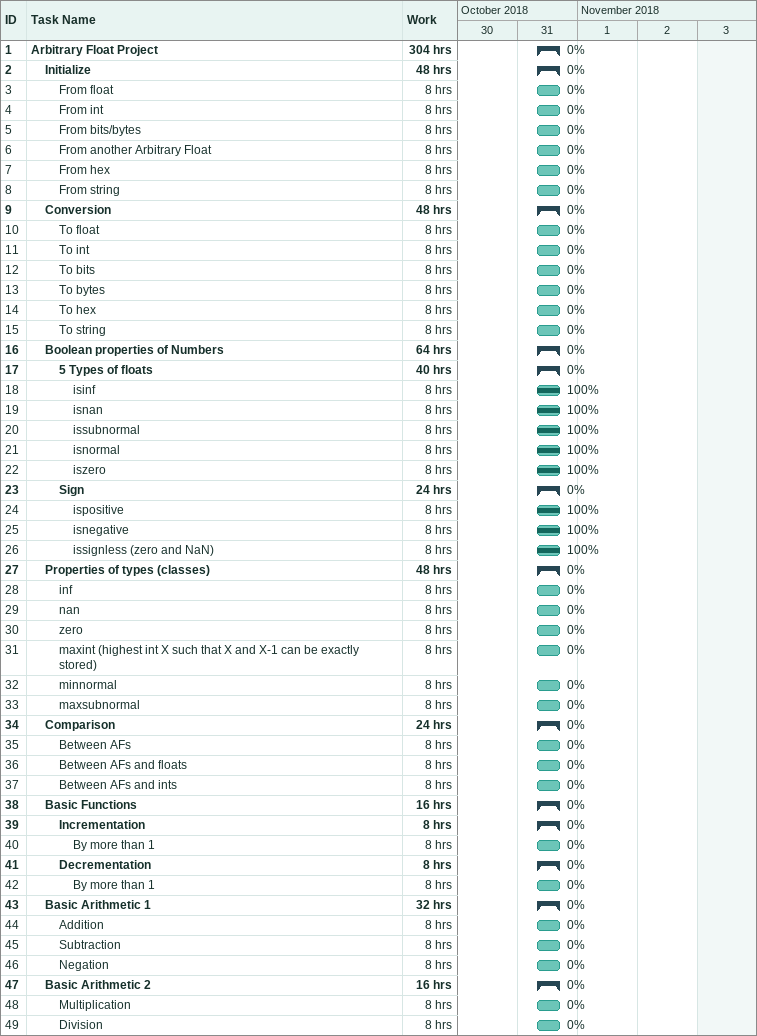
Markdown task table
| ID | Level | Task | Start | Finish | % complete | Work (h) |
|---|---|---|---|---|---|---|
| 1 | 1 | **Arbitrary Float Project** | 2018-10-31 | 2018-10-31 | 0 | 304 |
| 2 | 2 | **Initialize** | 2018-10-31 | 2018-10-31 | 0 | 48 |
| 3 | 3 | From float | 2018-10-31 | 2018-10-31 | 0 | 8 |
| 4 | 3 | From int | 2018-10-31 | 2018-10-31 | 0 | 8 |
| 5 | 3 | From bits/bytes | 2018-10-31 | 2018-10-31 | 0 | 8 |
| 6 | 3 | From another Arbitrary Float | 2018-10-31 | 2018-10-31 | 0 | 8 |
| 7 | 3 | From hex | 2018-10-31 | 2018-10-31 | 0 | 8 |
| 8 | 3 | From string | 2018-10-31 | 2018-10-31 | 0 | 8 |
| 9 | 2 | **Conversion** | 2018-10-31 | 2018-10-31 | 0 | 48 |
| 10 | 3 | To float | 2018-10-31 | 2018-10-31 | 0 | 8 |
| 11 | 3 | To int | 2018-10-31 | 2018-10-31 | 0 | 8 |
| 12 | 3 | To bits | 2018-10-31 | 2018-10-31 | 0 | 8 |
| 13 | 3 | To bytes | 2018-10-31 | 2018-10-31 | 0 | 8 |
| 14 | 3 | To hex | 2018-10-31 | 2018-10-31 | 0 | 8 |
| 15 | 3 | To string | 2018-10-31 | 2018-10-31 | 0 | 8 |
| 16 | 2 | **Boolean properties of Numbers** | 2018-10-31 | 2018-10-31 | 0 | 64 |
| 17 | 3 | **5 Types of floats** | 2018-10-31 | 2018-10-31 | 0 | 40 |
| 18 | 4 | isinf | 2018-10-31 | 2018-10-31 | 100 | 8 |
| 19 | 4 | isnan | 2018-10-31 | 2018-10-31 | 100 | 8 |
| 20 | 4 | issubnormal | 2018-10-31 | 2018-10-31 | 100 | 8 |
| 21 | 4 | isnormal | 2018-10-31 | 2018-10-31 | 100 | 8 |
| 22 | 4 | iszero | 2018-10-31 | 2018-10-31 | 100 | 8 |
| 23 | 3 | **Sign** | 2018-10-31 | 2018-10-31 | 0 | 24 |
| 24 | 4 | ispositive | 2018-10-31 | 2018-10-31 | 100 | 8 |
| 25 | 4 | isnegative | 2018-10-31 | 2018-10-31 | 100 | 8 |
| 26 | 4 | issignless (zero and NaN) | 2018-10-31 | 2018-10-31 | 100 | 8 |
| 27 | 2 | **Properties of types (classes)** | 2018-10-31 | 2018-10-31 | 0 | 48 |
| 28 | 3 | inf | 2018-10-31 | 2018-10-31 | 0 | 8 |
| 29 | 3 | nan | 2018-10-31 | 2018-10-31 | 0 | 8 |
| 30 | 3 | zero | 2018-10-31 | 2018-10-31 | 0 | 8 |
| 31 | 3 | maxint (highest int X such that X and X-1 can be exactly stored) | 2018-10-31 | 2018-10-31 | 0 | 8 |
| 32 | 3 | minnormal | 2018-10-31 | 2018-10-31 | 0 | 8 |
| 33 | 3 | maxsubnormal | 2018-10-31 | 2018-10-31 | 0 | 8 |
| 34 | 2 | **Comparison** | 2018-10-31 | 2018-10-31 | 0 | 24 |
| 35 | 3 | Between AFs | 2018-10-31 | 2018-10-31 | 0 | 8 |
| 36 | 3 | Between AFs and floats | 2018-10-31 | 2018-10-31 | 0 | 8 |
| 37 | 3 | Between AFs and ints | 2018-10-31 | 2018-10-31 | 0 | 8 |
| 38 | 2 | **Basic Functions** | 2018-10-31 | 2018-10-31 | 0 | 16 |
| 39 | 3 | **Incrementation** | 2018-10-31 | 2018-10-31 | 0 | 8 |
| 40 | 4 | By more than 1 | 2018-10-31 | 2018-10-31 | 0 | 8 |
| 41 | 3 | **Decrementation** | 2018-10-31 | 2018-10-31 | 0 | 8 |
| 42 | 4 | By more than 1 | 2018-10-31 | 2018-10-31 | 0 | 8 |
| 43 | 2 | **Basic Arithmetic 1** | 2018-10-31 | 2018-10-31 | 0 | 32 |
| 44 | 3 | Addition | 2018-10-31 | 2018-10-31 | 0 | 8 |
| 45 | 3 | Subtraction | 2018-10-31 | 2018-10-31 | 0 | 8 |
| 46 | 3 | Negation | 2018-10-31 | 2018-10-31 | 0 | 8 |
| 47 | 2 | **Basic Arithmetic 2** | 2018-10-31 | 2018-10-31 | 0 | 16 |
| 48 | 3 | Multiplication | 2018-10-31 | 2018-10-31 | 0 | 8 |
| 49 | 3 | Division | 2018-10-31 | 2018-10-31 | 0 | 8 |
